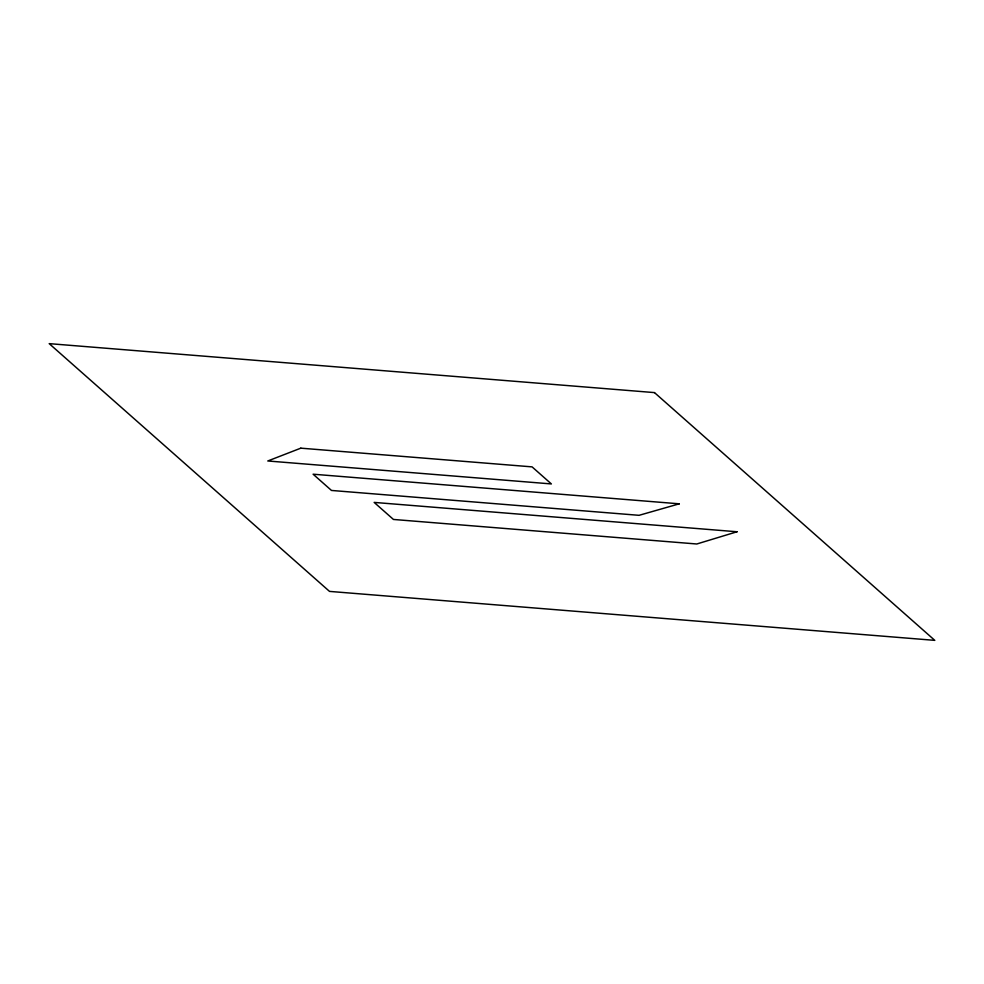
<?xml version="1.0" encoding="UTF-8"?>
<svg xmlns="http://www.w3.org/2000/svg" width="984" height="984" viewBox="0 0 984 984"><rect width="100%" height="100%" fill="white"/><g stroke="black" fill="none" stroke-linecap="round" stroke-linejoin="round"><path stroke-width="1.48" d="M300.821 448.163L267.771 460.979L551.372 483.931L532.073 466.871L300.821 448.163M737.041 531.766L696.795 543.992L393.452 519.454L374.154 502.406L737.041 531.766M679.28 503.82L639.059 515.321L331.485 490.45L313.109 474.202L679.28 503.82M654.483 392.604L49.2 343.637L329.517 591.396L934.8 640.363L654.483 392.604"/></g></svg>
